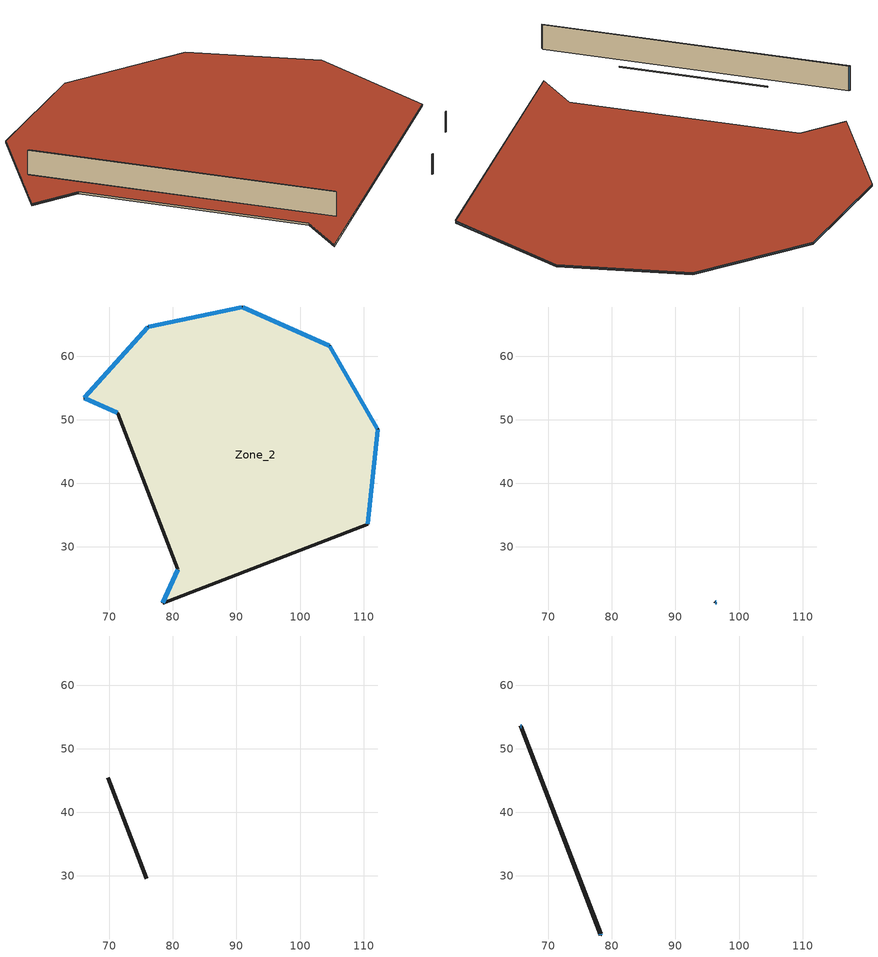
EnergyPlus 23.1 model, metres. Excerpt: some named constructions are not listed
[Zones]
Zone_2
 floor ground (Zone_2:f9UnderGroundSlabCF): 110.62,33.53 78.41,21.17 80.76,26.46 71.33,51.02 66.04,53.38 76.13,64.59 90.88,67.72 104.66,61.59 112.2,48.53 z0
 wall outside (90.1-2019 Nonresidential CZ 0 Exterior Wall (Mass)): 110.62,33.53 112.2,48.53 104.66,61.59 90.88,67.72 76.13,64.59 66.04,53.38 71.33,51.02 80.76,26.46 78.41,21.17 110.62,33.53 z0:0.25
 window (90.1-2019 Nonresidential CZ 0 Glazing (Operable)): 110.63,33.61 112.19,48.45 / 112.16,48.6 104.7,61.52 / 104.58,61.62 90.95,67.69 / 90.8,67.7 76.21,64.6 / 76.08,64.53 66.1,53.44 / 66.11,53.35 71.26,51.06 / 80.73,26.38 78.44,21.24 z0.08:0.17
 roof outside (300mmInsulation 200mmConcrete): 110.62,33.53 112.2,48.53 104.66,61.59 90.88,67.72 76.13,64.59 66.04,53.38 71.33,51.02 80.76,26.46 78.41,21.17 110.56,33.41 z0.25
Zone_3
 wall outside (90.1-2019 Nonresidential CZ 0 Exterior Wall (Mass)): 96.44,21.26 96.43,21.32 96.28,21.3 96.29,21.24 96.44,21.26 z1.45:3.93
 window (90.1-2019 Nonresidential CZ 0 Glazing (Operable)): 96.43,21.29 96.43,21.3 / 96.28,21.28 96.28,21.26 z1.47:3.91; 96.34,21.25 96.38,21.26 / 96.37,21.32 96.33,21.31 z1.5:3.88
Zone_0
 floor outside (90.1-2019 Nonresidential CZ 0 Exterior Floor (Mass)): 69.78,45.41 69.83,45.4 75.88,29.63 75.85,29.59 69.77,45.34 z3.5
 wall outside (90.1-2019 Nonresidential CZ 0 Exterior Wall (Mass)): 69.78,45.41 75.85,29.59 / 75.88,29.63 69.83,45.4 z3.5:3.65
 roof outside (300mmInsulation 200mmConcrete): 69.78,45.41 75.85,29.59 75.88,29.63 69.83,45.4 z3.65
Zone_1
 floor outside (90.1-2019 Nonresidential CZ 0 Exterior Floor (Mass)): 65.59,53.58 65.79,53.49 78.29,20.92 78.2,20.71 65.53,53.46 z4
 wall outside (90.1-2019 Nonresidential CZ 0 Exterior Wall (Mass)): 65.79,53.49 65.59,53.58 78.2,20.71 78.29,20.92 65.79,53.49 z4:7
 window (90.1-2019 Nonresidential CZ 0 Glazing (Operable)): 65.74,53.51 65.63,53.56 / 78.23,20.76 78.27,20.87 z4.05:6.95
 roof outside (300mmInsulation 200mmConcrete): 65.59,53.58 78.2,20.71 78.29,20.92 65.79,53.49 z7
[Schedule:Day:Hourly]
929197b3-745d-4a7f-b3dd-b51471b3c15e: Fraction, 1, 1, 1, 1, 1, 0, 1, 1, 1, 0, 0, 0, 0, 1, 1, 0, 0, 0, 0, 0, 0, 0, 0, 1
66f1f53c-8ac4-4087-b2ab-c92052b2bb0e: Fraction, 1, 1, 1, 1, 1, 1, 0, 0, 0, 0, 0, 1, 1, 1, 1, 1, 1, 0, 0, 0, 0, 0, 0, 0
012405a5-b53c-4477-8b05-fd745fe6442c: Fraction, 0, 1, 1, 1, 1, 1, 1, 0, 0, 0, 0, 1, 1, 1, 1, 0, 0, 0, 0, 0, 0, 0, 0, 0
17c84cb2-c399-4a9a-8634-239cc3e22d39: Fraction, 0, 0, 1, 1, 1, 1, 1, 0, 0, 0, 1, 1, 1, 1, 0, 0, 0, 0, 0, 0, 0, 0, 0, 0
38ba1d42-4031-4eeb-83e0-3573a33b264c: Fraction, 1, 1, 1, 1, 1, 1, 1, 1, 1, 0, 0, 0, 0, 0, 0, 0, 0, 0, 1, 1, 1, 1, 1, 1
76399463-018d-48cb-9062-cbabc5357765: Fraction, 1, 1, 1, 1, 1, 1, 1, 0, 0, 1, 1, 1, 0, 0, 0, 0, 0, 0, 0, 0, 0, 0, 0, 0
4d96ae34-a9eb-4f39-ab75-0a0641c9e9d9: Fraction, 1, 1, 1, 1, 1, 1, 1, 1, 0, 1, 1, 0, 0, 0, 1, 1, 0, 0, 0, 0, 0, 0, 0, 0
f68b3fb3-0a50-4257-b3a4-2aa5638a6c26: Fraction, 0, 0, 0, 1, 1, 1, 0, 0, 0, 1, 1, 1, 1, 1, 1, 1, 1, 1, 0, 0, 0, 0, 0, 0
33c2fc03-03cb-478d-8977-c07d333add81: Fraction, 0, 0, 0, 0, 0, 0, 0, 1, 1, 1, 1, 0, 0, 0, 0, 0, 0, 0, 0, 0, 0, 0, 0, 1
f18a85af-238c-4b20-a0c4-13b0550cfc4d: Fraction, 1, 1, 1, 1, 1, 1, 1, 1, 0, 0, 0, 1, 1, 1, 1, 0, 0, 0, 1, 1, 1, 1, 1, 1
5f8b2cdf-1494-4ebc-83ec-6081a9e8d121: Fraction, 1, 1, 1, 1, 1, 1, 1, 1, 1, 1, 1, 1, 1, 1, 1, 0, 0, 0, 0, 1, 1, 1, 0, 1
f79cb550-feb6-4479-8f34-08a952cc3020: Fraction, 1, 1, 1, 1, 1, 1, 1, 1, 0, 0, 1, 1, 0, 1, 0, 0, 0, 0, 0, 0, 0, 0, 0, 1
029c0c60-348a-4398-b7cb-0039879f5b0a: Fraction, 1, 1, 1, 1, 1, 1, 1, 0, 0, 0, 1, 0, 0, 0, 0, 0, 0, 0, 0, 1, 1, 1, 1, 1
df680b18-d2be-4927-9691-c3d6fa0828a0: Fraction, 1, 1, 1, 1, 1, 0, 0, 0, 0, 0, 1, 1, 1, 1, 1, 1, 1, 0, 0, 0, 0, 0, 0, 0
290182e4-68d6-4a4b-b00e-7052e87edb71: Fraction, 1, 1, 1, 1, 1, 1, 1, 1, 1, 1, 0, 0, 0, 0, 0, 0, 1, 0, 0, 0, 0, 0, 0, 0
423a57e6-67cb-43aa-9bc5-75339efd9b68: Fraction, 1, 1, 1, 1, 1, 1, 1, 1, 1, 1, 1, 1, 0, 0, 0, 0, 0, 0, 0, 0, 0, 1, 1, 1
ce864e3c-a789-4391-997a-7b8d331ae3b5: Fraction, 1, 1, 1, 1, 1, 1, 1, 0, 0, 0, 1, 1, 1, 1, 1, 1, 1, 0, 0, 0, 0, 1, 1, 1
c3a0d53d-5b1b-461d-b35c-36ea7dfdfa06: Fraction, 1, 1, 1, 1, 1, 1, 1, 1, 0, 0, 1, 1, 1, 1, 0, 1, 1, 1, 1, 1, 1, 1, 1, 1
1cf9d5d0-e01f-4b62-b737-a25d9e5950db: Fraction, 1, 1, 1, 1, 1, 1, 1, 1, 1, 0, 0, 0, 0, 1, 0, 0, 0, 0, 0, 0, 0, 0, 0, 0
af0615d9-d202-40b1-9b89-4090d86302e1: Fraction, 1, 1, 1, 1, 1, 1, 1, 1, 0, 1, 1, 1, 1, 1, 1, 1, 1, 0, 1, 1, 1, 1, 1, 1
c6447eec-3a58-4f37-8906-a21e231ef2c3: Fraction, 1, 1, 1, 1, 1, 1, 1, 1, 0, 0, 1, 1, 1, 1, 1, 1, 0, 0, 0, 0, 0, 0, 1, 1
faffb24f-30e2-4082-bf1a-b9cf3b0624f0: Fraction, 1, 1, 1, 1, 1, 1, 1, 0, 0, 0, 1, 1, 1, 0, 0, 0, 0, 1, 1, 1, 1, 1, 1, 1
f7426cb6-5e14-4a87-8614-6193fd1f26c7: Fraction, 1, 1, 1, 1, 1, 1, 1, 1, 0, 0, 1, 1, 1, 1, 1, 1, 1, 0, 0, 0, 0, 0, 0, 1
95b07865-250e-4d42-bd75-f7c29cb04c75: Fraction, 1, 1, 1, 1, 0, 1, 1, 0, 0, 0, 0, 1, 1, 1, 1, 1, 0, 0, 0, 0, 0, 0, 0, 0
a93670e1-612f-40aa-b1d6-57e1b49ab159: Fraction, 0, 0, 0, 0, 0, 1, 1, 1, 0, 0, 0, 0, 0, 1, 0, 0, 0, 0, 0, 0, 0, 0, 0, 0
3816190b-fb87-4db3-b7a4-245fadef04b7: Fraction, 1, 1, 1, 1, 1, 1, 1, 1, 0, 0, 1, 1, 1, 1, 0, 0, 0, 0, 0, 0, 0, 0, 0, 0
3c5e134f-e485-4f62-b171-e24513e50e91: Fraction, 0, 0, 0, 0, 0, 0, 0, 1, 0, 0, 0, 0, 0, 1, 0, 0, 0, 0, 0, 0, 0, 0, 1, 1
f62859df-728a-4610-a99e-01ac8130418d: Fraction, 1, 1, 1, 1, 1, 1, 1, 1, 0, 0, 0, 1, 0, 0, 0, 0, 0, 0, 0, 0, 0, 1, 1, 1
5a3c6661-a333-42d6-b0d7-29f69606541b: Fraction, 1, 1, 1, 1, 1, 1, 1, 1, 0, 0, 0, 0, 1, 1, 1, 0, 0, 0, 0, 0, 0, 0, 1, 1
abe93fb1-ed84-450c-9a2c-cf57605837b7: Fraction, 1, 1, 1, 1, 1, 1, 1, 1, 1, 0, 0, 0, 0, 0, 0, 0, 1, 1, 1, 1, 1, 1, 1, 1
2fe5a8a2-e6a3-40d4-914c-bfccdf285b50: Fraction, 1, 1, 1, 1, 1, 1, 1, 1, 1, 0, 0, 0, 1, 1, 0, 0, 0, 0, 0, 1, 1, 1, 1, 1
ef2d0706-9c20-4c88-99e1-a95dd35bcc12: Fraction, 1, 1, 1, 1, 1, 1, 1, 1, 0, 1, 0, 0, 1, 1, 1, 1, 1, 1, 1, 1, 1, 1, 1, 1
a946dff7-b527-43cb-b0c9-4201fb89c084: Fraction, 1, 1, 1, 1, 1, 1, 1, 1, 0, 0, 1, 0, 0, 0, 0, 0, 0, 0, 1, 1, 1, 1, 1, 1
605b4103-465c-42a6-953f-f3eb62e5f47d: Fraction, 1, 1, 1, 1, 1, 1, 1, 1, 1, 0, 0, 0, 0, 1, 0, 0, 0, 0, 1, 1, 1, 1, 1, 1
e6760a35-8cc3-48bd-b8bb-57fa78c38ade: Fraction, 1, 1, 1, 1, 1, 1, 1, 1, 1, 0, 0, 0, 1, 0, 0, 0, 0, 0, 0, 0, 0, 0, 0, 1
f173482a-a385-42b7-ad15-f5ccdc01c150: Fraction, 1, 1, 1, 1, 1, 1, 1, 1, 1, 0, 0, 0, 1, 1, 1, 1, 0, 1, 1, 1, 1, 1, 1, 1
d7b48fce-3c67-4916-81ea-7ac9c75cc52f: Fraction, 1, 1, 1, 1, 1, 1, 1, 1, 0, 0, 1, 1, 0, 0, 0, 0, 1, 1, 1, 1, 1, 1, 1, 1
3d7a62b3-9486-419e-aeda-0af0b3e7cea8: Fraction, 1, 1, 1, 1, 1, 1, 1, 1, 0, 0, 0, 0, 1, 1, 1, 1, 1, 1, 1, 1, 1, 1, 1, 1
92e7d265-78d5-46a2-bc65-9801fdca2dc1: Fraction, 1, 1, 1, 1, 1, 1, 1, 1, 0, 0, 0, 0, 0, 0, 0, 1, 1, 1, 1, 1, 1, 1, 1, 1
dde987ef-9efa-4d26-81ae-43e1800f5d77: Fraction, 1, 1, 1, 1, 1, 1, 1, 1, 1, 1, 1, 1, 1, 1, 1, 0, 0, 0, 1, 1, 1, 1, 1, 1
cfc57363-e6de-41f1-8fdb-480f123920e9: Fraction, 1, 1, 1, 1, 1, 1, 1, 1, 0, 1, 1, 1, 1, 1, 1, 1, 1, 1, 1, 1, 1, 1, 1, 1
c1d14a0c-6b72-4cd9-845d-1ee67bf4291a: Fraction, 1, 1, 1, 1, 1, 1, 1, 1, 1, 0, 0, 0, 0, 0, 0, 0, 1, 1, 0, 0, 0, 0, 1, 1
181ea847-d0de-423a-abf4-fb0490819151: Fraction, 1, 1, 1, 1, 1, 1, 1, 1, 1, 0, 0, 0, 0, 0, 0, 0, 0, 0, 0, 1, 1, 1, 1, 1
43d6fa5a-dd79-47b1-b502-a4c22b988c45: Fraction, 1, 1, 1, 1, 1, 1, 1, 0, 0, 0, 1, 1, 1, 1, 1, 1, 1, 0, 0, 0, 0, 0, 0, 0
00ae2bac-767f-4cb2-b48c-2879ed9d14a3: Fraction, 0, 1, 1, 1, 1, 1, 1, 1, 0, 0, 1, 0, 1, 1, 1, 0, 0, 0, 0, 0, 0, 0, 0, 1
e85306c3-c536-4f2d-a4a0-d5ec66197726: Fraction, 1, 1, 1, 1, 1, 1, 1, 1, 0, 0, 0, 1, 1, 1, 0, 0, 0, 1, 1, 1, 1, 1, 1, 1
739ec7ec-4bc1-42b0-a918-989bfb21b101: Fraction, 1, 1, 1, 1, 1, 1, 1, 1, 1, 0, 0, 0, 0, 0, 0, 0, 0, 0, 0, 0, 0, 1, 1, 1
71392f6a-5dee-442b-8172-5635fb8a4c01: Fraction, 1, 1, 1, 1, 1, 1, 1, 1, 0, 0, 1, 1, 1, 1, 1, 1, 1, 1, 0, 0, 0, 0, 1, 1
90942d99-65ae-4ba7-b70a-98df309208e8: Fraction, 1, 1, 1, 1, 1, 1, 1, 1, 0, 0, 1, 0, 0, 0, 1, 1, 1, 1, 1, 1, 1, 1, 1, 1
91164fd0-b3ff-4f98-aa20-af2acce977ad: Fraction, 1, 1, 1, 1, 1, 1, 1, 1, 0, 0, 0, 0, 0, 0, 0, 0, 0, 1, 1, 1, 1, 1, 1, 1
03da1163-d572-4a78-a84f-729ea8fe82d9: Fraction, 1, 1, 1, 1, 1, 1, 1, 1, 0, 0, 0, 1, 1, 0, 0, 0, 0, 0, 0, 0, 1, 1, 1, 1
d0882e66-2692-4ff9-b758-98cc1d9c5b9b: Fraction, 1, 1, 1, 1, 1, 1, 1, 1, 0, 0, 1, 1, 1, 1, 0, 0, 1, 0, 0, 0, 0, 1, 1, 1
5566fbef-4d73-48ca-9f40-3ec1b5a72e10: Fraction, 1, 1, 1, 1, 1, 1, 1, 1, 1, 0, 1, 1, 1, 1, 1, 1, 1, 0, 0, 0, 0, 0, 1, 1
4f7a6507-690e-4bcb-94a9-3a9b44bc0920: Fraction, 1, 1, 1, 1, 1, 1, 1, 1, 0, 0, 1, 1, 1, 0, 1, 1, 0, 0, 1, 1, 1, 1, 1, 1
5e4f0f79-e0cc-4813-bf6a-406255feb666: Fraction, 1, 1, 1, 1, 1, 1, 1, 1, 1, 0, 0, 0, 0, 1, 0, 0, 0, 0, 0, 0, 0, 1, 1, 1
58501592-fb72-4966-adfa-d7013ecdc06d: Fraction, 1, 1, 1, 1, 1, 1, 1, 1, 0, 0, 0, 1, 1, 1, 1, 0, 0, 0, 0, 0, 0, 0, 0, 0
fc049c40-90fe-4d66-80ea-19a751c3d522: Fraction, 0, 1, 1, 1, 1, 1, 1, 0, 0, 0, 1, 1, 1, 1, 0, 0, 0, 0, 0, 0, 1, 1, 1, 0
e7c8b772-da3f-4bc5-81c8-dda3bdb91be2: Fraction, 0, 0, 0, 0, 0, 0, 0, 0, 0, 0, 0, 1, 1, 0, 0, 1, 0, 0, 0, 0, 0, 0, 0, 0
18bdfb9b-b7b3-45e3-8d93-77785f45fa99: Fraction, 0, 0, 0, 0, 0, 0, 0, 0, 0, 0, 0, 1, 1, 1, 1, 0, 0, 0, 0, 0, 0, 0, 0, 0
b06ec4cd-43dd-488c-bc95-c74ecea6d3b6: Fraction, 0, 0, 0, 0, 0, 0, 0, 0, 0, 0, 0, 1, 0, 0, 0, 0, 0, 0, 0, 0, 0, 0, 0, 0
c260d8fb-5925-4963-a4eb-2edc12838b0b: Fraction, 0, 0, 0, 0, 1, 0, 0, 0, 0, 0, 0, 1, 1, 1, 0, 0, 0, 0, 0, 0, 0, 0, 0, 0
70f4e378-d05c-4dab-9667-142988e4f722: Fraction, 0, 0, 0, 0, 1, 0, 0, 0, 0, 0, 0, 1, 1, 1, 0, 1, 1, 1, 0, 0, 1, 1, 1, 1
e8eab466-2624-41fb-8b0c-4664f74cbad2: Fraction, 1, 1, 1, 1, 1, 1, 1, 1, 1, 1, 1, 1, 1, 1, 1, 1, 1, 1, 1, 1, 1, 1, 1, 1
b08382f8-313c-4907-b22a-d3ef89dbbf5c: Fraction, 1, 1, 1, 0, 1, 1, 1, 1, 0, 1, 1, 1, 1, 1, 1, 1, 1, 1, 1, 1, 1, 1, 1, 1
e8a97a13-e9a6-4d8a-a8ab-fcbb9cc4c298: Fraction, 1, 1, 1, 1, 1, 1, 1, 1, 1, 0, 0, 0, 1, 1, 0, 0, 1, 1, 1, 1, 1, 1, 1, 1
f6b3243c-2d84-46d5-9796-9a5ddf19fee4: Fraction, 1, 1, 1, 1, 1, 1, 1, 1, 1, 0, 0, 1, 1, 0, 1, 0, 1, 1, 0, 1, 0, 0, 1, 0
ccc1119f-6cab-4e5f-abcf-c8a57137b586: Fraction, 0, 1, 1, 1, 1, 1, 1, 1, 1, 1, 1, 1, 1, 0, 0, 0, 0, 0, 0, 0, 1, 1, 1, 1
747e64b5-3277-4deb-934e-619e16aec101: Fraction, 1, 1, 1, 1, 1, 1, 1, 1, 1, 1, 1, 1, 0, 0, 0, 0, 0, 0, 0, 1, 1, 1, 1, 1
86db980e-2567-4c6d-ae33-e71eae0df497: Fraction, 1, 1, 1, 1, 1, 1, 1, 1, 1, 1, 1, 1, 1, 1, 0, 1, 1, 1, 0, 1, 1, 1, 1, 1
9fc00d31-82bc-4145-96ae-a324d2d4ed51: Fraction, 1, 1, 1, 1, 1, 1, 1, 1, 1, 0, 0, 0, 0, 0, 0, 0, 0, 0, 0, 0, 1, 1, 1, 1
fb244a17-40ff-4b78-91ff-975e53426f3a: Fraction, 1, 1, 1, 1, 1, 1, 1, 1, 0, 0, 0, 0, 1, 1, 1, 1, 0, 0, 0, 0, 0, 0, 1, 0
698c8480-a123-424b-9255-c1be9698df34: Fraction, 1, 1, 1, 1, 1, 1, 1, 1, 1, 1, 0, 1, 1, 1, 1, 0, 0, 0, 0, 0, 1, 1, 1, 0
173d5ee8-f15e-4ba2-a6ff-5900d6aee6d9: Fraction, 1, 1, 1, 1, 1, 1, 1, 1, 1, 0, 0, 0, 0, 1, 1, 1, 1, 1, 1, 1, 1, 1, 1, 1
2e0d2c61-e113-4a01-bb40-a345935b6e79: Fraction, 1, 1, 1, 1, 1, 1, 1, 1, 1, 1, 0, 0, 0, 0, 0, 0, 0, 1, 0, 1, 1, 1, 1, 1
7ec5b542-a887-442b-b8ce-184d2c2f0b51: Fraction, 1, 1, 1, 1, 1, 1, 1, 1, 0, 0, 0, 0, 0, 0, 0, 0, 0, 0, 0, 1, 1, 1, 1, 1
b04acb9c-f109-44fd-be02-8a185fb62990: Fraction, 1, 1, 1, 1, 1, 1, 1, 1, 0, 0, 0, 0, 1, 0, 1, 0, 1, 1, 1, 1, 0, 1, 1, 1
e169b902-6cab-4e49-a51e-5d7198b16a8a: Fraction, 1, 1, 1, 1, 1, 1, 1, 1, 0, 0, 0, 0, 1, 0, 0, 0, 0, 0, 0, 0, 0, 1, 1, 1
8ddefea3-1229-4ff8-b10f-e600afa0ae3f: Fraction, 1, 1, 1, 1, 1, 1, 1, 1, 0, 0, 0, 1, 0, 1, 1, 0, 0, 0, 0, 0, 0, 0, 0, 1
2aee5d48-d086-401c-a08c-6c7f065cf294: Fraction, 1, 1, 0, 0, 1, 1, 0, 1, 0, 0, 0, 0, 1, 0, 0, 0, 0, 0, 0, 0, 0, 0, 0, 0
3036f64c-65a6-4a0b-bfdd-eebf5f0624ba: Fraction, 0, 0, 1, 0, 0, 0, 1, 0, 0, 0, 0, 0, 0, 1, 1, 0, 0, 0, 0, 0, 0, 0, 0, 0
d6353c2f-821b-4902-acc7-81d2d602c538: Fraction, 0, 0, 0, 0, 0, 0, 0, 0, 0, 0, 0, 1, 1, 1, 1, 1, 0, 0, 0, 0, 0, 0, 1, 0
120b24bb-0edf-411b-a657-c0eaacc17488: Fraction, 1, 1, 0, 0, 1, 0, 0, 1, 0, 0, 0, 1, 1, 1, 1, 0, 0, 0, 0, 0, 0, 0, 0, 0
4166575c-d4b6-49da-9164-6aa194fecd2f: Fraction, 0, 1, 0, 1, 1, 1, 1, 1, 0, 0, 0, 1, 1, 1, 1, 1, 0, 0, 0, 0, 0, 0, 0, 0
37011906-ee00-41e3-b5bc-c35b520f8c8b: Fraction, 0, 1, 1, 1, 1, 1, 1, 1, 0, 0, 0, 0, 1, 1, 1, 1, 0, 0, 0, 0, 0, 0, 0, 0
4fbf929c-7184-4de0-bcf3-c4286f14e9fa: Fraction, 0, 0, 0, 1, 1, 0, 0, 1, 0, 0, 0, 1, 1, 1, 1, 1, 0, 0, 0, 0, 0, 0, 0, 0
72818214-ef4c-42ba-9fd9-47df546f0ad2: Fraction, 0, 1, 1, 1, 1, 0, 0, 1, 0, 0, 0, 0, 0, 0, 0, 0, 0, 0, 0, 0, 0, 0, 1, 1
cda194cc-5e9d-4444-a2bb-011e9841d2bb: Fraction, 0, 0, 0, 0, 0, 0, 0, 0, 1, 1, 1, 1, 1, 0, 1, 1, 1, 1, 1, 1, 1, 1, 1, 1
b83bdd8b-d4d8-44d2-9abb-3ad7ae13d9f2: Fraction, 0, 0, 0, 0, 0, 0, 0, 0, 1, 1, 1, 1, 1, 1, 1, 1, 1, 1, 1, 1, 1, 1, 1, 1
ef836ff2-c3f8-41b3-b557-3f870a8d1886: Fraction, 0, 0, 0, 0, 0, 0, 0, 0, 1, 1, 1, 0, 0, 0, 0, 0, 1, 1, 1, 1, 1, 1, 1, 0
000c6241-fb89-4b48-b4a1-a8fd91b2f650: Fraction, 0, 0, 0, 0, 0, 0, 0, 0, 1, 1, 1, 1, 1, 1, 1, 1, 1, 1, 1, 1, 1, 1, 1, 0
13aac451-812e-4612-8802-8386084d1fea: Fraction, 0, 0, 0, 0, 0, 0, 0, 0, 1, 1, 1, 1, 0, 0, 0, 1, 1, 1, 1, 1, 1, 1, 1, 1
48ca6d5d-ad4b-4e5a-8059-33808514157c: Fraction, 0, 0, 0, 0, 0, 0, 0, 0, 1, 1, 1, 1, 1, 1, 1, 1, 1, 1, 1, 1, 1, 1, 0, 0
4bf29e69-8362-4e94-bd09-a3cbcc864303: Fraction, 0, 0, 0, 0, 0, 0, 0, 1, 1, 1, 1, 1, 0, 0, 0, 0, 1, 1, 1, 1, 1, 1, 1, 0
80639a06-5a60-45d1-afe1-75fcade8a0e7: Fraction, 0, 0, 0, 0, 0, 0, 0, 0, 1, 1, 1, 1, 0, 0, 0, 0, 0, 1, 1, 1, 1, 1, 1, 1
5a32b2d1-b2df-41a8-9418-d69b7768c2fc: Fraction, 0, 0, 0, 0, 0, 0, 0, 0, 1, 1, 1, 1, 0, 0, 0, 0, 0, 1, 1, 1, 1, 1, 1, 0
36b6297c-8ffd-423c-85b4-2ea1b2e8b076: Fraction, 0, 0, 0, 0, 0, 1, 1, 1, 1, 1, 0, 0, 0, 0, 1, 1, 1, 1, 1, 1, 1, 1, 0, 0
b719a69b-7650-4b5b-bdc9-111263179bbb: Fraction, 0, 0, 0, 0, 0, 1, 1, 1, 1, 1, 1, 1, 1, 1, 1, 0, 0, 0, 0, 0, 0, 0, 0, 0
074a8b27-0501-4224-8cf2-84de5bc5ff17: Fraction, 0, 0, 0, 0, 0, 0, 0, 1, 1, 1, 1, 1, 1, 1, 1, 1, 1, 1, 1, 1, 1, 1, 0, 0
5bf29d4a-7daa-4501-84f7-fc5b4cc2abd7: Fraction, 0, 0, 0, 0, 0, 0, 0, 1, 1, 1, 1, 1, 1, 1, 1, 1, 1, 1, 1, 1, 1, 1, 1, 0
f329d8a8-73ae-4555-90da-7d45138b2170: Fraction, 0, 0, 0, 0, 0, 0, 0, 0, 0, 0, 0, 1, 1, 1, 1, 1, 1, 1, 1, 1, 0, 0, 0, 0
e9761e64-636f-4573-9c93-6d513d939e79: Fraction, 0, 0, 0, 0, 0, 0, 1, 1, 1, 1, 1, 1, 1, 1, 1, 1, 1, 1, 1, 1, 1, 0, 0, 0
23db5bf7-77b8-4833-9978-589a837686f6: Fraction, 0, 0, 0, 0, 1, 1, 1, 1, 1, 1, 1, 1, 1, 1, 1, 1, 1, 1, 1, 1, 1, 0, 0, 0
e5f9ec12-5e39-4199-af05-94f03a3e25a4: Fraction, 0, 0, 0, 0, 0, 0, 0, 0, 0, 0, 0, 0, 0, 0, 1, 1, 1, 1, 1, 1, 0, 0, 0, 0
eb7a4980-c201-4ca5-be03-881936c7cf5d: Fraction, 0, 0, 0, 0, 0, 0, 1, 1, 1, 1, 1, 1, 1, 1, 1, 1, 1, 1, 1, 1, 1, 1, 0, 0
6d83b3bb-9154-4a64-88a0-6f17c4325e55: Fraction, 1, 0, 0, 0, 0, 0, 0, 0, 1, 1, 1, 1, 1, 0, 1, 1, 1, 1, 0, 0, 0, 0, 0, 0
1eee28e5-ee90-437b-b7cd-ae15adecea44: Fraction, 0, 0, 0, 0, 0, 0, 1, 1, 1, 1, 1, 1, 0, 0, 1, 1, 0, 0, 0, 0, 0, 0, 0, 0
8f9638a0-40e6-4a6e-a500-6ee500d443ec: Fraction, 0, 0, 0, 1, 1, 1, 1, 1, 1, 1, 1, 1, 1, 1, 1, 1, 1, 1, 1, 1, 1, 1, 1, 1
57c51677-e22e-445e-b1c6-7d2fb621fc6f: Fraction, 0, 0, 0, 0, 0, 0, 0, 0, 1, 1, 1, 1, 0, 0, 0, 0, 1, 1, 1, 1, 1, 1, 1, 1
b1306c91-b1d5-411b-8a26-2208a32de6a3: Fraction, 1, 1, 1, 1, 1, 1, 1, 1, 0, 0, 0, 0, 0, 0, 0, 0, 1, 1, 1, 1, 1, 1, 1, 1
e32fc8a5-3eef-4bb6-987e-32df89e63233: Fraction, 1, 1, 1, 0, 0, 0, 0, 0, 1, 1, 1, 1, 1, 1, 1, 1, 1, 1, 1, 1, 1, 1, 1, 1
dcaa86ef-e9fb-46bd-86e1-a6976a153816: Fraction, 1, 1, 1, 0, 0, 0, 0, 0, 1, 1, 1, 1, 1, 0, 0, 0, 1, 1, 1, 1, 1, 1, 1, 1
e6b4a27e-31f1-4ca9-a03e-3276a14aff37: Fraction, 1, 0, 0, 0, 0, 0, 0, 0, 1, 1, 1, 1, 1, 0, 0, 1, 1, 1, 1, 1, 1, 1, 1, 1
c2b65e34-048a-4c1c-8b33-6ae6f153e86b: Fraction, 1, 1, 1, 1, 0, 0, 0, 0, 1, 1, 1, 1, 1, 1, 1, 1, 1, 1, 1, 1, 1, 1, 1, 1
0b8a5f2c-5a0d-446a-8de0-982289e848a5: Fraction, 0, 0, 0, 0, 0, 0, 0, 0, 0, 1, 0, 0, 0, 0, 0, 0, 0, 1, 1, 0, 0, 0, 0, 0
37deabbe-b4fe-4789-acd3-9bff9d01149e: Fraction, 0, 0, 0, 0, 0, 0, 0, 0, 1, 1, 1, 0, 0, 0, 0, 0, 1, 0, 0, 0, 0, 0, 0, 0
3e9f40f4-91cc-449c-9904-a7c1da53eff9: Fraction, 1, 0, 0, 0, 0, 0, 0, 0, 1, 1, 1, 1, 0, 0, 0, 1, 1, 1, 1, 1, 1, 1, 1, 1
1bfe8458-99b7-412e-a47d-20285435c8c2: Fraction, 1, 1, 1, 1, 1, 1, 1, 1, 1, 1, 1, 1, 0, 1, 1, 1, 1, 1, 1, 1, 1, 1, 1, 1
156d4961-506b-48b9-ae6e-0868a94b96e2: Fraction, 1, 0, 0, 0, 0, 0, 0, 0, 1, 1, 1, 1, 1, 1, 1, 1, 1, 1, 1, 1, 1, 1, 1, 1
162bf6ba-4465-4604-8f0f-5f213edce50d: Fraction, 1, 0, 1, 1, 0, 1, 1, 1, 1, 1, 1, 0, 0, 0, 0, 0, 0, 1, 1, 1, 1, 1, 1, 1
b239130d-4665-4475-a295-183359f20aaf: Fraction, 1, 1, 1, 1, 1, 1, 1, 1, 1, 1, 1, 1, 0, 1, 0, 1, 1, 1, 1, 1, 1, 1, 1, 1
913612b9-6291-47ac-a7bb-464249a89323: Fraction, 1, 1, 1, 1, 1, 1, 1, 1, 1, 1, 1, 0, 1, 1, 0, 0, 1, 1, 1, 1, 1, 1, 1, 0
2fda1470-fb51-4703-99a6-3823311bb509: Fraction, 1, 1, 1, 0, 0, 0, 0, 0, 1, 1, 1, 0, 0, 0, 0, 1, 1, 1, 1, 1, 1, 0, 0, 1
7883c5e0-e404-40aa-a81a-aeb034e1464d: Fraction, 1, 0, 0, 0, 0, 0, 0, 0, 1, 1, 1, 0, 0, 0, 0, 0, 1, 1, 0, 1, 1, 0, 0, 0
64aa29a0-952c-4637-b72f-c8e8db5103c8: Fraction, 0, 0, 0, 0, 0, 0, 0, 0, 1, 1, 1, 0, 0, 0, 0, 1, 1, 1, 1, 0, 1, 1, 0, 0
b67beebe-0bc3-43b2-b68d-b07029ccf292: Fraction, 0, 0, 0, 0, 0, 0, 0, 0, 1, 1, 1, 0, 0, 0, 0, 0, 0, 1, 0, 0, 0, 0, 0, 0
e214a3eb-9d87-44c8-91d7-31edc9670ff7: Fraction, 0, 0, 1, 1, 0, 0, 1, 1, 1, 1, 1, 0, 1, 1, 0, 0, 1, 1, 1, 1, 1, 1, 1, 1
fee7e8f0-5e84-4c07-82ee-1a94bce97a4d: Fraction, 1, 0, 0, 1, 0, 0, 1, 1, 1, 1, 1, 0, 0, 0, 0, 0, 0, 1, 1, 1, 1, 1, 1, 1
6453e660-a1d2-4e32-a338-b2f8aa5226b7: Fraction, 1, 1, 1, 1, 0, 0, 0, 0, 1, 1, 1, 0, 0, 0, 0, 0, 1, 1, 1, 1, 1, 1, 1, 1
7f9d87a3-894d-43d8-9202-93be4400e511: Fraction, 0, 0, 0, 0, 0, 0, 0, 0, 1, 1, 1, 0, 0, 0, 0, 0, 1, 1, 1, 1, 1, 1, 1, 1
4148b2de-6607-4c7a-9cbc-18a34464939b: Fraction, 1, 1, 0, 0, 0, 0, 0, 1, 1, 1, 1, 0, 0, 0, 0, 0, 0, 1, 1, 1, 1, 1, 1, 1
34ca2ab0-714b-4a44-b072-9d2341b47ae1: Fraction, 1, 1, 1, 1, 1, 1, 1, 1, 1, 1, 1, 1, 1, 0, 1, 1, 1, 1, 1, 1, 1, 1, 1, 1
c256fe91-5958-450f-86ae-ae42d4f7cde2: Fraction, 1, 1, 1, 1, 1, 1, 1, 1, 1, 1, 1, 0, 0, 0, 1, 1, 1, 1, 1, 1, 1, 1, 1, 1
d93a3a15-d3aa-4052-9e6d-8dbcbb149d19: Fraction, 1, 1, 1, 1, 1, 1, 1, 1, 1, 1, 1, 1, 0, 0, 0, 0, 1, 1, 1, 1, 1, 1, 1, 1
06597ffd-49e7-4116-9c75-3b2f9d7f9a53: Fraction, 1, 1, 1, 0, 0, 0, 0, 0, 1, 1, 1, 0, 0, 0, 0, 0, 1, 1, 1, 1, 1, 1, 1, 1
2c73cf4e-5614-478e-bd68-3a7b1cd78920: Fraction, 0, 0, 0, 1, 0, 0, 0, 0, 1, 1, 1, 0, 0, 0, 0, 0, 0, 1, 1, 1, 1, 1, 1, 0
ef288146-700b-4ae2-87e9-5f70d82bf091: Fraction, 0, 0, 0, 0, 0, 0, 0, 0, 1, 1, 1, 0, 0, 0, 0, 0, 0, 1, 1, 1, 1, 1, 1, 0
2c5a046a-6162-43a1-bf34-e12b1bb4afca: Fraction, 0, 0, 0, 0, 1, 1, 1, 0, 1, 1, 0, 0, 0, 0, 0, 0, 0, 1, 1, 1, 1, 1, 1, 1
3de0b9de-5457-492e-8f44-f66ccf0d4dd8: Fraction, 0, 0, 0, 0, 1, 1, 1, 1, 1, 1, 1, 0, 0, 0, 0, 0, 0, 1, 1, 1, 1, 1, 1, 1
f70ac8b8-148c-4035-a7ce-8549e799eb5f: Fraction, 1, 1, 1, 1, 1, 1, 1, 1, 1, 1, 1, 0, 0, 0, 0, 0, 1, 1, 1, 1, 1, 0, 0, 0
57bdcdb9-d7e9-4538-a6a3-079c39172b12: Fraction, 0, 0, 0, 0, 0, 0, 0, 0, 0, 0, 1, 1, 1, 1, 0, 0, 1, 1, 1, 0, 0, 1, 0, 1
3bc58e63-3b6c-4510-8232-f746acaca14b: Fraction, 1, 0, 0, 0, 0, 0, 0, 0, 0, 0, 0, 0, 1, 0, 1, 0, 0, 0, 0, 0, 0, 0, 0, 0
c68c349d-1217-4d41-9134-2781d9f78856: Fraction, 0, 0, 0, 0, 0, 0, 0, 0, 1, 1, 1, 0, 1, 0, 0, 1, 1, 1, 1, 0, 1, 0, 0, 0
53662cc7-27a7-42d5-94a4-ad642c79c505: Fraction, 0, 0, 0, 0, 0, 0, 0, 0, 1, 1, 1, 0, 0, 0, 0, 0, 0, 0, 1, 1, 1, 1, 1, 1
7b8f1e26-c43e-48b1-94f5-96a89fc507be: Fraction, 0, 1, 0, 0, 0, 1, 0, 0, 1, 1, 1, 0, 0, 0, 0, 0, 0, 1, 1, 1, 1, 1, 1, 1
21cc7a26-70e5-4413-9421-04b019051ffb: Fraction, 1, 1, 1, 1, 1, 0, 0, 1, 1, 1, 1, 1, 0, 0, 0, 0, 1, 1, 1, 1, 0, 0, 0, 1
ed505e32-62fb-4ab5-b6c5-2a99a962837b: Fraction, 1, 0, 1, 0, 0, 0, 0, 0, 1, 1, 1, 0, 0, 0, 0, 0, 0, 1, 1, 1, 1, 1, 1, 1
ed56da98-3fbd-464b-923e-86c059e7942d: Fraction, 1, 0, 0, 0, 0, 0, 1, 0, 1, 1, 1, 0, 0, 0, 0, 0, 0, 0, 1, 1, 1, 1, 1, 1
43075505-0f4e-443a-9744-8d72cfc9c73b: Fraction, 1, 1, 1, 0, 0, 0, 0, 0, 1, 1, 1, 0, 0, 0, 0, 0, 0, 0, 1, 1, 1, 1, 1, 1
0684f05b-dfbf-4a38-a0ca-1fa253013bbc: Fraction, 1, 1, 1, 1, 0, 0, 0, 0, 1, 1, 1, 0, 0, 0, 0, 0, 0, 0, 1, 1, 1, 1, 1, 1
2cbb73d9-4bc9-4098-a028-a12c3544b279: Fraction, 1, 1, 0, 0, 0, 0, 0, 0, 1, 1, 1, 0, 0, 0, 0, 0, 1, 0, 0, 0, 1, 0, 0, 0
f73acc29-f307-4d2a-8cef-864ca8afc0ee: Fraction, 1, 1, 1, 1, 0, 0, 0, 0, 1, 1, 0, 0, 0, 0, 0, 0, 0, 1, 1, 1, 1, 1, 1, 1
6291edee-d9c0-4749-bb1f-a35c1475bca7: Fraction, 1, 1, 1, 1, 1, 0, 1, 1, 1, 0, 0, 0, 0, 0, 0, 0, 0, 0, 1, 1, 1, 1, 1, 1
cc205920-f992-4021-8981-d8fbf4d60990: Fraction, 1, 1, 1, 0, 0, 0, 0, 1, 1, 1, 1, 0, 0, 0, 0, 0, 0, 0, 1, 1, 1, 1, 1, 1
943330d4-05bd-4b42-a4ba-7c85b9a5ca0e: Fraction, 0, 0, 0, 1, 0, 1, 0, 0, 1, 1, 1, 1, 0, 0, 0, 0, 0, 1, 1, 1, 1, 1, 1, 1
90410ad6-34d6-4e4a-af1f-d3a56764798f: Fraction, 1, 1, 0, 0, 0, 0, 0, 0, 1, 0, 0, 0, 0, 0, 1, 0, 1, 1, 1, 0, 1, 1, 0, 0
58511f61-423d-42dc-9b45-dd21615ca0cd: Fraction, 0, 0, 0, 0, 0, 0, 1, 0, 1, 0, 0, 0, 0, 0, 0, 0, 0, 0, 1, 1, 1, 1, 1, 1
85abc962-3c00-47de-9420-303df50a6edc: Fraction, 1, 0, 0, 0, 0, 0, 1, 0, 1, 1, 1, 0, 0, 0, 1, 1, 1, 1, 1, 1, 1, 1, 1, 0
7e74ac51-464e-481d-bdb2-97a151e167eb: Fraction, 0, 0, 0, 0, 0, 0, 0, 0, 1, 0, 0, 0, 0, 0, 0, 1, 0, 1, 1, 0, 0, 0, 0, 0
7c7bb245-ae3e-4962-a2d6-8da36a94d503: Fraction, 0, 0, 0, 0, 0, 0, 0, 1, 1, 1, 1, 1, 0, 0, 0, 0, 1, 1, 1, 1, 1, 1, 0, 1
796e583e-7987-45c4-bcfe-8270d040f984: Fraction, 1, 1, 0, 0, 0, 0, 0, 0, 1, 0, 0, 0, 0, 0, 0, 0, 0, 0, 0, 1, 1, 1, 1, 1
8aea9fd3-bf15-4a1c-941c-b60759fade6b: Fraction, 0, 0, 0, 0, 0, 0, 0, 0, 1, 1, 0, 0, 0, 1, 1, 1, 1, 1, 1, 0, 1, 0, 0, 0
fbada39a-d0ec-4006-bb95-00532e9695d3: Fraction, 0, 0, 0, 0, 0, 0, 0, 0, 1, 1, 1, 0, 0, 0, 0, 0, 1, 1, 1, 1, 1, 0, 0, 0
71cab349-7245-4864-8b87-5e6435b9a3dd: Fraction, 0, 0, 0, 0, 0, 0, 0, 0, 1, 0, 0, 1, 0, 0, 0, 1, 1, 1, 1, 0, 0, 0, 0, 0
71c769b7-286b-4c87-9b77-41f611e0512e: Fraction, 0, 0, 0, 0, 0, 0, 0, 0, 1, 1, 0, 0, 0, 0, 0, 0, 0, 0, 1, 1, 1, 1, 1, 1
479df671-87e3-4572-9bc1-2e2d89284f31: Fraction, 1, 0, 0, 1, 0, 0, 0, 0, 1, 0, 0, 0, 0, 0, 0, 0, 1, 0, 0, 0, 0, 0, 0, 0
d7e0c081-0592-46f1-adc0-0a610bb8e463: Fraction, 0, 0, 1, 0, 0, 0, 0, 0, 1, 1, 0, 0, 0, 1, 1, 1, 0, 0, 1, 0, 0, 0, 0, 0
30a48b52-7b45-485a-a42f-d0194116455b: Fraction, 0, 0, 0, 0, 0, 0, 0, 0, 1, 1, 0, 0, 0, 0, 0, 1, 0, 0, 0, 0, 0, 0, 0, 0
943ff4a9-22c4-4fd8-b325-df8a80c64d41: Fraction, 0, 0, 0, 0, 0, 0, 0, 0, 0, 1, 0, 0, 0, 0, 0, 1, 0, 1, 1, 0, 0, 0, 0, 0
63a08116-6c7c-4fdd-b783-4ceece9a90ac: Fraction, 0, 0, 0, 0, 0, 0, 0, 0, 0, 0, 0, 0, 0, 0, 1, 1, 1, 1, 1, 1, 1, 0, 0, 0
e8b0db27-c3c1-4e4f-a683-a7a2a02bd9a7: Fraction, 0, 0, 0, 0, 1, 1, 1, 1, 1, 1, 0, 0, 0, 0, 0, 0, 0, 1, 1, 1, 1, 1, 1, 1
ba5220bd-880d-460b-af97-194eb8648b3f: Fraction, 1, 0, 0, 0, 0, 0, 0, 0, 1, 1, 1, 0, 0, 0, 0, 0, 0, 0, 1, 1, 1, 1, 1, 1
31ae866d-aa35-4bf3-a25f-b09019c6996d: Fraction, 1, 0, 1, 1, 0, 1, 0, 1, 1, 1, 0, 0, 0, 0, 0, 0, 0, 1, 1, 1, 1, 1, 1, 1
a81702c1-508f-4bb2-8f78-662fc3d68e0e: Fraction, 1, 0, 0, 0, 0, 0, 0, 0, 1, 0, 0, 0, 0, 0, 0, 0, 0, 0, 1, 1, 1, 1, 1, 1
43b20d90-fd3e-470f-863b-150ec8d5c2d3: Fraction, 1, 1, 1, 1, 0, 1, 1, 1, 1, 0, 0, 0, 0, 0, 0, 0, 0, 0, 0, 1, 1, 1, 1, 1
951f6492-bbad-4820-8d4e-48725a1a8001: Fraction, 1, 1, 1, 1, 0, 0, 1, 0, 1, 1, 0, 0, 1, 0, 0, 0, 0, 0, 0, 0, 0, 0, 0, 0
95446397-fbfa-4e03-96af-8749044e6650: Fraction, 0, 0, 0, 0, 0, 0, 0, 0, 1, 1, 1, 0, 0, 0, 0, 0, 0, 1, 1, 1, 1, 1, 1, 1
46e945ea-14ee-4ce8-b56d-d30ae93a9b7b: Fraction, 1, 0, 0, 0, 0, 0, 0, 0, 1, 1, 0, 0, 0, 1, 1, 1, 1, 1, 1, 1, 1, 1, 1, 0
bf9c3c1c-7af9-4951-8941-f90b6e50cf81: Fraction, 0, 0, 0, 0, 0, 0, 0, 0, 1, 1, 0, 0, 0, 0, 0, 0, 0, 1, 0, 1, 1, 1, 1, 1
c64801ae-47e2-4672-a498-6cfa63ab2b8d: Fraction, 1, 1, 1, 1, 0, 0, 1, 1, 1, 1, 0, 0, 1, 1, 1, 0, 0, 1, 1, 0, 0, 0, 0, 0
f2a5b2bb-c5e4-4841-b5f4-95cd7808b0ac: Fraction, 0, 0, 0, 0, 0, 0, 0, 0, 1, 1, 1, 0, 0, 0, 0, 1, 1, 0, 0, 0, 0, 0, 0, 0
59557010-4a43-43e4-b319-5be61c0b8987: Fraction, 0, 0, 0, 0, 0, 0, 0, 0, 1, 1, 1, 0, 0, 0, 0, 1, 0, 0, 1, 1, 1, 1, 1, 1
ebd17e57-5c81-4511-9532-5c2539eabf89: Fraction, 1, 1, 1, 1, 0, 1, 1, 1, 1, 0, 1, 0, 0, 0, 1, 0, 0, 0, 0, 0, 0, 0, 0, 0
4bc5fbd9-098b-4355-a1bd-316bba974bdc: Fraction, 0, 0, 0, 0, 0, 0, 0, 0, 0, 1, 1, 0, 0, 0, 0, 0, 1, 1, 1, 1, 1, 1, 1, 1
68cab2ad-1bc8-4a5a-9025-215e25d26928: Fraction, 0, 0, 0, 0, 0, 0, 0, 0, 1, 0, 0, 0, 0, 0, 0, 1, 1, 1, 1, 1, 1, 1, 1, 1
a816741d-4476-42ce-83a1-f740e8d813da: Fraction, 0, 0, 0, 1, 0, 0, 1, 0, 1, 1, 1, 0, 0, 0, 1, 1, 1, 1, 1, 1, 1, 1, 1, 1
74160ec6-8c2e-4859-b0a1-4703fb823deb: Fraction, 1, 1, 1, 1, 0, 1, 0, 0, 0, 0, 0, 0, 0, 0, 0, 0, 0, 0, 1, 1, 1, 1, 1, 1
d9a7d495-1400-4207-a5b2-4f5d297f9b5c: Fraction, 1, 1, 1, 1, 1, 0, 0, 0, 0, 0, 0, 0, 0, 0, 0, 0, 0, 0, 0, 1, 1, 1, 1, 1
37d8a3c1-b61b-48c3-973f-006ad89e6c1d: Fraction, 1, 1, 1, 1, 0, 1, 0, 1, 1, 0, 0, 0, 0, 0, 0, 0, 0, 0, 0, 1, 1, 1, 1, 1
6064ae7f-6d17-4190-bbf0-dc020ef776fb: Fraction, 1, 1, 1, 1, 0, 0, 0, 0, 1, 0, 0, 0, 0, 0, 0, 0, 0, 0, 0, 1, 1, 1, 1, 1
534ec61e-1cf8-40a0-a2ae-38c04abb80f1: Fraction, 1, 1, 1, 1, 1, 1, 1, 1, 0, 0, 0, 0, 0, 0, 1, 1, 1, 1, 1, 0, 1, 1, 1, 1
5527ef15-c8d7-443d-bd61-c9b4a1aab107: Fraction, 1, 0, 1, 1, 0, 1, 0, 0, 1, 0, 0, 0, 0, 1, 0, 1, 1, 1, 1, 1, 1, 1, 1, 0
c05e6bc4-0570-4d0c-b33f-0dacbfeeaabc: Fraction, 0, 1, 0, 0, 0, 0, 0, 1, 1, 0, 0, 0, 1, 1, 0, 0, 0, 1, 1, 1, 1, 1, 1, 1
1be12e5c-3f38-4c6e-9a6e-b07affd89860: Fraction, 0, 0, 1, 0, 0, 0, 0, 0, 1, 0, 0, 0, 0, 0, 0, 1, 1, 1, 1, 1, 1, 1, 1, 1
ebdd0556-7c43-47c1-8633-35b13536ef26: Fraction, 1, 0, 0, 0, 0, 0, 0, 0, 1, 0, 0, 0, 1, 0, 0, 0, 1, 0, 1, 0, 0, 1, 0, 1
43ba3bd0-be67-4cdf-aab4-63baac8ac4ad: Fraction, 0, 0, 0, 0, 0, 0, 0, 0, 1, 1, 1, 1, 0, 1, 1, 1, 1, 1, 1, 1, 1, 1, 0, 1
01779dd1-8734-4083-966e-1f4974417d7e: Fraction, 0, 0, 1, 0, 0, 0, 0, 0, 1, 0, 0, 0, 0, 0, 0, 0, 0, 0, 1, 1, 1, 1, 1, 1
3388e946-d1d8-4450-8d52-3817ae4db5cb: Fraction, 1, 1, 1, 1, 1, 1, 1, 1, 1, 0, 0, 1, 1, 0, 0, 1, 1, 1, 1, 1, 1, 0, 0, 0
935a7cfc-af5d-4c48-b61e-c61d309c6fd6: Fraction, 0, 0, 0, 0, 0, 0, 1, 1, 1, 1, 0, 0, 0, 0, 0, 0, 0, 0, 1, 1, 1, 1, 1, 1
4e19a0c0-c075-47d0-a4f0-2fbccc61bd60: Fraction, 1, 1, 1, 1, 1, 1, 1, 1, 1, 1, 0, 0, 0, 0, 0, 0, 0, 0, 1, 1, 1, 1, 1, 1
f43a852d-f966-4d0e-8f0d-c83c73e75da1: Fraction, 1, 1, 1, 0, 0, 0, 1, 1, 1, 1, 1, 1, 0, 0, 1, 1, 0, 0, 1, 1, 1, 0, 0, 0
b7ad3f67-d8e6-4307-a4b8-8e5af4364e9e: Fraction, 0, 0, 0, 0, 0, 0, 0, 0, 1, 0, 0, 0, 1, 1, 1, 1, 1, 1, 1, 1, 1, 1, 1, 0
7529590d-35f1-46c7-9fcd-2dba802ff89b: Fraction, 0, 0, 0, 0, 0, 0, 0, 0, 0, 1, 1, 1, 0, 0, 0, 0, 1, 1, 1, 1, 1, 1, 0, 0
2d2dbd2d-e233-4425-8a76-cb73d1ddf4e1: Fraction, 0, 0, 0, 0, 0, 0, 0, 0, 1, 1, 0, 0, 0, 0, 0, 0, 0, 1, 1, 1, 1, 1, 1, 1
73bb3aaf-37f3-4e93-9b16-8aca5de169f1: Fraction, 0, 0, 0, 0, 0, 0, 0, 0, 1, 1, 0, 0, 0, 0, 1, 1, 0, 0, 0, 0, 0, 0, 0, 0
f01847f7-c755-4127-a909-747a6c754313: Fraction, 0, 0, 0, 0, 0, 0, 0, 0, 1, 1, 0, 0, 0, 0, 1, 1, 1, 0, 0, 0, 0, 0, 0, 0
d895ac34-3c10-4623-88a9-b5825310e188: Fraction, 1, 1, 1, 1, 0, 0, 0, 0, 1, 1, 1, 1, 1, 1, 1, 1, 1, 1, 1, 1, 1, 1, 0, 0
cde267b6-41ee-4011-af48-4c5bd75578be: Fraction, 0, 0, 0, 0, 0, 0, 0, 0, 0, 0, 0, 0, 0, 0, 0, 0, 0, 0, 0, 1, 1, 1, 1, 1
e4619910-e004-44d6-a2c5-3b61658a80b2: Fraction, 1, 1, 1, 1, 1, 1, 1, 1, 1, 1, 0, 0, 0, 0, 0, 1, 1, 1, 1, 1, 1, 0, 0, 0
2f846b7d-4e90-4677-be40-2cd029ca28af: Fraction, 0, 0, 0, 0, 0, 0, 0, 0, 0, 1, 1, 1, 0, 0, 0, 0, 0, 1, 1, 1, 1, 1, 1, 1
af33409c-fae6-4813-9ea4-7b8a38484dc2: Fraction, 1, 0, 1, 1, 1, 0, 0, 0, 1, 1, 0, 0, 0, 1, 1, 1, 1, 1, 1, 1, 1, 1, 1, 1
7fd039e0-ef35-48bd-b2c2-e792dd8f9d7e: Fraction, 0, 0, 0, 0, 0, 0, 0, 0, 0, 1, 1, 1, 1, 1, 1, 1, 0, 0, 1, 1, 1, 1, 1, 1
1c8bdacb-b502-472a-81c6-e38a0b95445b: Fraction, 1, 1, 1, 0, 0, 1, 1, 1, 1, 0, 0, 0, 1, 1, 1, 1, 1, 1, 1, 1, 1, 1, 1, 1
b2460d8e-d87f-4cba-9f8f-775eac77f5a6: Fraction, 1, 1, 1, 1, 1, 1, 1, 1, 1, 0, 0, 0, 1, 1, 1, 1, 1, 1, 1, 1, 0, 0, 0, 0
1b784d6c-48d4-4303-9826-862d0b680cb1: Fraction, 0, 0, 0, 0, 0, 0, 0, 0, 1, 1, 0, 0, 0, 0, 0, 0, 0, 0, 0, 1, 1, 1, 1, 1
6804394b-f6f6-4b90-892c-2ba71099656c: Fraction, 1, 0, 0, 0, 0, 0, 1, 1, 1, 0, 0, 0, 0, 0, 0, 0, 0, 1, 1, 1, 1, 1, 1, 1
13553a2f-d9d2-4240-a385-b7af260cb900: Fraction, 1, 0, 0, 0, 0, 0, 0, 0, 0, 1, 1, 0, 0, 0, 0, 0, 1, 1, 1, 1, 1, 1, 1, 1
23cab065-1d6e-4068-8721-8af0bf850052: Fraction, 1, 1, 1, 1, 1, 1, 1, 1, 1, 1, 1, 1, 0, 0, 0, 0, 1, 1, 1, 1, 1, 1, 1, 0
f24d603b-4262-4087-83c7-e22d259f681f: Fraction, 1, 1, 1, 1, 1, 1, 1, 1, 1, 1, 1, 1, 0, 0, 0, 0, 0, 0, 1, 1, 1, 1, 1, 1
345e012e-f29a-48cc-a0f3-b4a2938315dd: Fraction, 1, 1, 0, 0, 0, 0, 0, 0, 1, 1, 1, 1, 1, 1, 1, 1, 1, 1, 1, 1, 1, 1, 1, 1
27670e14-a0cb-48b8-9b00-242205555260: Fraction, 1, 1, 1, 1, 1, 1, 1, 1, 1, 1, 1, 1, 1, 1, 1, 1, 1, 1, 1, 1, 1, 1, 0, 0
b15e0205-bd7c-4c51-8609-c4480e878ee0: Fraction, 1, 1, 1, 0, 0, 0, 0, 0, 0, 1, 1, 1, 1, 1, 1, 1, 0, 1, 1, 1, 1, 1, 1, 1
5b806e40-b2f7-498e-a002-6dc64ed557a5: Fraction, 1, 1, 1, 0, 0, 0, 0, 0, 1, 1, 0, 0, 0, 0, 0, 0, 0, 1, 1, 1, 1, 1, 1, 1
f4800dba-eb40-47c2-8151-d0c7aa50a48d: Fraction, 1, 0, 0, 0, 0, 0, 0, 1, 1, 1, 0, 0, 0, 0, 0, 0, 0, 0, 1, 1, 1, 1, 1, 1
dd08c792-bee1-415f-a52b-05b9669661f9: Fraction, 1, 0, 0, 0, 0, 0, 0, 0, 0, 0, 0, 1, 0, 0, 0, 0, 0, 0, 1, 1, 1, 1, 1, 1
58253dc2-f281-478e-84f2-6a39a49687b9: Fraction, 1, 0, 1, 0, 1, 1, 1, 0, 1, 1, 0, 0, 0, 0, 0, 0, 0, 0, 0, 1, 0, 0, 1, 1
55e49432-01be-445e-bc60-63616e0e0842: Fraction, 1, 1, 1, 1, 1, 1, 1, 1, 1, 1, 0, 0, 0, 0, 0, 0, 0, 0, 0, 0, 1, 1, 1, 1
474dfdf5-063d-4f66-a700-82ae755690f7: Fraction, 1, 1, 1, 1, 1, 1, 1, 1, 1, 1, 0, 1, 1, 0, 0, 0, 0, 0, 0, 1, 1, 1, 1, 1
ef9f56c0-5f8a-4c26-84d9-6e79dae30bf8: Fraction, 1, 1, 1, 0, 0, 1, 1, 1, 1, 0, 0, 0, 0, 1, 1, 1, 1, 1, 1, 1, 1, 1, 0, 1
4f496d91-b72f-4a4d-9022-a7bede476e09: Fraction, 1, 0, 0, 0, 0, 1, 0, 0, 1, 1, 1, 1, 0, 0, 0, 0, 0, 0, 0, 1, 1, 1, 1, 1
cbf1e251-6a85-4993-aa89-a1d0d732ec92: Fraction, 1, 0, 1, 1, 0, 1, 0, 1, 1, 0, 0, 0, 0, 0, 0, 0, 0, 0, 0, 0, 1, 1, 1, 1
461b894e-abf5-41b9-a37e-47c1720b9d65: Fraction, 1, 1, 1, 1, 1, 1, 1, 0, 1, 0, 1, 1, 0, 0, 0, 1, 1, 0, 1, 1, 1, 1, 1, 1
be8c5c59-c48a-423f-8912-f91b36f97ecb: Fraction, 1, 1, 1, 0, 0, 0, 0, 1, 1, 1, 1, 0, 0, 0, 0, 0, 0, 1, 1, 1, 1, 1, 1, 1
762854f1-3cf3-4c3e-9e38-1a4a297e9b7a: Fraction, 1, 0, 1, 1, 1, 1, 1, 1, 1, 0, 0, 0, 0, 0, 0, 0, 0, 0, 0, 1, 0, 1, 1, 1
b269c47b-0e88-431f-bda1-d4db86fd39b1: Fraction, 1, 1, 1, 1, 1, 1, 1, 1, 1, 1, 1, 0, 0, 0, 0, 0, 0, 1, 0, 0, 0, 0, 0, 1
0872502b-d52a-4cac-a9fc-1abbe2fb6d0f: Fraction, 1, 0, 0, 1, 0, 1, 1, 0, 1, 1, 1, 0, 0, 0, 1, 1, 0, 1, 1, 0, 0, 0, 0, 1
06e0437d-96c6-409e-a5cd-a4b63b522f7a: Fraction, 0, 0, 0, 0, 0, 0, 0, 0, 1, 1, 1, 0, 0, 0, 0, 0, 0, 0, 1, 1, 1, 1, 0, 0
1b4ec179-e813-4c51-bc11-c16bb2323581: Fraction, 1, 0, 1, 1, 0, 0, 0, 0, 1, 1, 0, 0, 0, 1, 1, 1, 1, 0, 1, 0, 0, 1, 0, 0
e93ff75a-f9ac-427a-a753-f7088b80e740: Fraction, 0, 0, 0, 0, 1, 1, 1, 1, 1, 1, 1, 0, 0, 1, 0, 0, 0, 0, 0, 1, 1, 1, 1, 1
c3bfe584-c5c6-4d81-bae2-227116f4f192: Fraction, 1, 1, 1, 1, 0, 0, 0, 0, 0, 1, 0, 0, 0, 1, 0, 0, 0, 1, 1, 1, 1, 1, 1, 1
31d8f2f9-cddc-4bf4-8357-ba9a6323bd8b: Fraction, 1, 0, 0, 0, 0, 0, 0, 0, 1, 1, 1, 0, 0, 0, 0, 0, 1, 1, 1, 1, 1, 1, 1, 1
fca0a2ba-c0d5-448f-8d3d-ea923beb0f48: Fraction, 1, 1, 1, 1, 1, 1, 1, 1, 1, 1, 1, 0, 0, 1, 0, 0, 0, 0, 1, 1, 1, 1, 1, 1
24c37682-b716-4d53-97b9-65f436b06a61: Fraction, 1, 1, 1, 1, 1, 1, 1, 1, 1, 0, 1, 0, 0, 0, 0, 0, 0, 0, 1, 1, 1, 1, 1, 1
e40f99c2-526f-4eae-87fd-d6a633efa02b: Fraction, 1, 1, 1, 1, 1, 1, 1, 1, 1, 1, 0, 0, 0, 1, 0, 0, 0, 0, 1, 1, 1, 1, 1, 1
b17cdfbf-f65e-4a64-adf4-6f241d17d7dc: Fraction, 1, 1, 1, 1, 1, 1, 0, 0, 0, 1, 0, 1, 1, 1, 1, 1, 1, 1, 1, 0, 1, 1, 1, 1
1459d0a8-45f5-406a-aa05-a4a340402309: Fraction, 0, 1, 1, 1, 0, 1, 1, 1, 1, 1, 0, 0, 1, 0, 0, 0, 0, 1, 1, 1, 1, 1, 1, 1
31a94fba-44eb-46e5-b9a8-e1ff6892ec1d: Fraction, 1, 1, 1, 1, 1, 1, 1, 1, 1, 0, 0, 0, 1, 1, 0, 0, 0, 0, 1, 1, 1, 1, 1, 1
60c33556-08b4-4739-a108-558f0118543c: Fraction, 1, 1, 1, 1, 1, 1, 1, 1, 1, 0, 0, 0, 1, 1, 0, 0, 0, 1, 1, 1, 1, 1, 1, 1
baa2ca13-40b9-4147-b48d-26e447e29d0f: Fraction, 1, 1, 1, 1, 0, 1, 1, 1, 1, 1, 0, 0, 0, 0, 0, 0, 0, 0, 1, 1, 1, 1, 0, 1
ac56e075-46ef-4bee-964e-0bdc8a028325: Fraction, 1, 0, 0, 0, 0, 0, 0, 1, 1, 1, 0, 0, 0, 1, 1, 1, 1, 1, 0, 0, 0, 0, 0, 0
600be837-3e63-4cd5-b3e7-72c8df15a40f: Fraction, 0, 0, 0, 0, 0, 0, 1, 1, 1, 1, 0, 0, 0, 1, 0, 0, 0, 0, 1, 1, 1, 1, 1, 1
5161d96a-6c50-4c86-a4fa-bfeefd35fb14: Fraction, 1, 0, 0, 0, 0, 0, 0, 0, 1, 1, 1, 1, 1, 1, 0, 0, 1, 1, 1, 1, 1, 1, 1, 1
384683ba-3fa6-4b66-9e08-8c2955d4c59b: Fraction, 0, 1, 0, 0, 0, 0, 0, 0, 1, 1, 0, 0, 0, 0, 0, 0, 0, 0, 0, 0, 0, 0, 0, 0
f1b492cb-f10a-499e-92cc-13b60bbea790: Fraction, 0, 0, 0, 0, 0, 0, 0, 0, 0, 0, 1, 1, 0, 1, 1, 1, 1, 1, 1, 1, 1, 1, 1, 0
b0dfc466-d79d-4597-9d1a-89daaf275401: Fraction, 0, 0, 0, 0, 0, 0, 0, 0, 1, 1, 1, 1, 1, 1, 0, 0, 1, 1, 1, 1, 0, 1, 1, 0
31ad4ada-9a4e-4ae4-85cf-e21ab2748d86: Fraction, 0, 0, 0, 0, 0, 0, 0, 0, 1, 1, 1, 1, 1, 1, 0, 0, 1, 1, 1, 1, 1, 1, 1, 1
14a48042-a32b-499c-9dba-c756818d7dd6: Fraction, 1, 0, 1, 0, 0, 0, 0, 0, 1, 1, 1, 0, 0, 0, 1, 1, 1, 1, 1, 1, 1, 1, 1, 1
35f17b8f-624e-4a01-80a0-416eddf0d5d5: Fraction, 1, 0, 0, 0, 0, 0, 0, 0, 0, 1, 1, 0, 0, 0, 0, 0, 0, 1, 1, 1, 1, 1, 1, 1
97161369-9f69-4912-93fc-70945a71d04b: Fraction, 1, 1, 1, 0, 0, 0, 0, 0, 1, 1, 1, 0, 0, 0, 0, 0, 0, 0, 0, 1, 1, 1, 1, 1
78559ec8-afc8-49c4-a74d-58945c180cc5: Fraction, 1, 1, 1, 0, 0, 0, 0, 0, 1, 1, 0, 0, 0, 1, 0, 0, 0, 1, 0, 0, 0, 0, 0, 0
d35601e1-7a14-475b-8877-18b01fba0fe1: Fraction, 0, 1, 0, 0, 0, 0, 0, 0, 1, 1, 1, 1, 0, 1, 0, 1, 1, 1, 1, 1, 1, 1, 1, 1
b1362a0b-839e-44e3-b796-3deff767ae77: Fraction, 1, 1, 1, 1, 1, 1, 1, 1, 1, 1, 1, 1, 1, 0, 0, 0, 1, 1, 1, 1, 1, 1, 1, 1
f5c57efa-de45-4bab-8bdc-ebcafeb8047e: Fraction, 1, 1, 1, 1, 0, 1, 1, 1, 1, 1, 1, 0, 0, 0, 0, 0, 0, 1, 1, 1, 1, 1, 1, 1
f845cbaf-e2e8-43c8-bad1-5fb7f4450b3d: Fraction, 1, 1, 1, 1, 0, 1, 1, 1, 1, 0, 0, 1, 1, 0, 0, 0, 0, 0, 0, 0, 0, 0, 0, 0
5772fee4-3adc-4433-bd05-4a05e86aae33: Fraction, 0, 0, 0, 0, 0, 0, 0, 0, 0, 1, 1, 0, 1, 0, 0, 0, 0, 0, 0, 1, 1, 1, 1, 0
